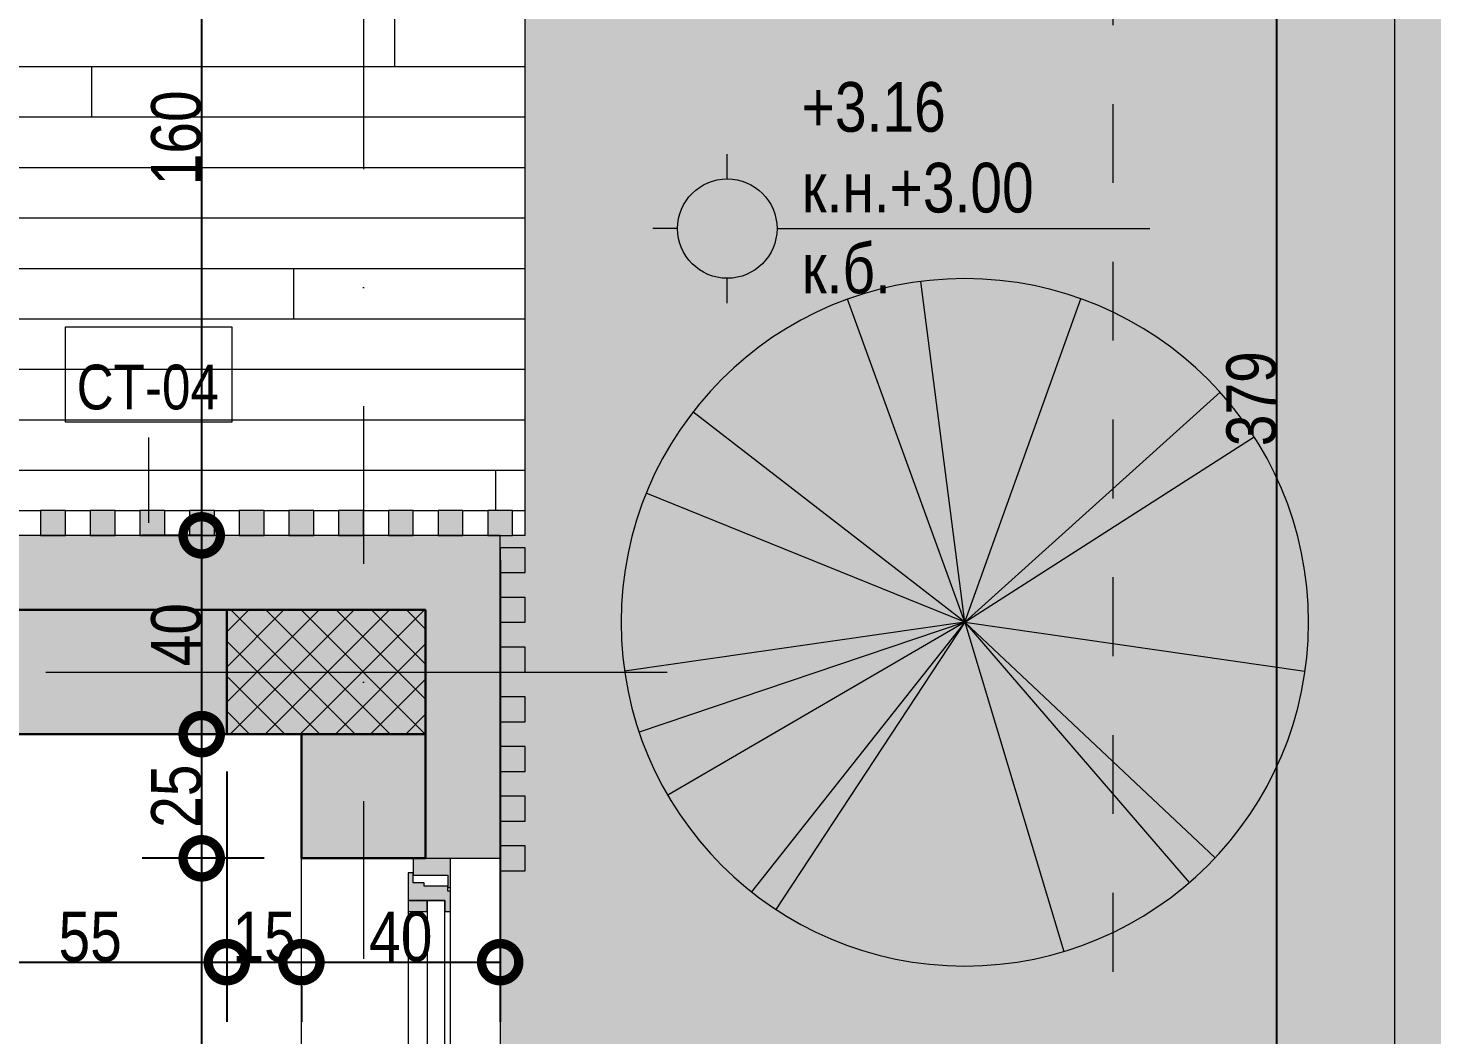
# Model space of a CAD drawing. Header units: centimetres. Extents: x 0 to 25250, y 0 to 2250.
# Drawn here: x 3934.1 to 4216.6, y 1166.9 to 1369.5 of the extents above; entities that cross this region are included whole.
import ezdxf

# ---------------------------------------------------------------- set-up
doc = ezdxf.new("R2010")
doc.units = ezdxf.units.CM
doc.linetypes.add('18-View-1$0$Dash', pattern=[31.75, 15.875, -15.875])
doc.linetypes.add('18-View-1$0$Dash dot', pattern=[79.375, 31.75, -23.8125, 0, -23.8125])
for name, color, linetype, lineweight in [('A-ANNO-DIMS', 7, 'Continuous', 9), ('A-ANNO-NOTE', 7, 'Continuous', 9), ('A-FLOR', 7, 'Continuous', 9), ('A-FLOR-PATT', 7, 'Continuous', 9), ('A-GLAZ', 7, 'Continuous', 5), ('A-GLAZ-CWMG', 7, 'Continuous', 9), ('A-WALL', 7, 'Continuous', 9), ('A-WALL-IDEN', 7, 'Continuous', 9), ('A-WALL-PATT', 7, 'Continuous', 9), ('G-ANNO-DIMS', 7, 'Continuous', 9), ('G-ANNO-SYMB', 7, 'Continuous', 9), ('L-PLNT', 7, 'Continuous', 15), ('S-COLS', 7, 'Continuous', 9), ('S-GRID', 7, 'Continuous', 9)]:
    doc.layers.add(name, color=color, linetype=linetype, lineweight=lineweight)
doc.styles.add('18-View-1$0$Arial Narrow_3', font='ARIALN.TTF', dxfattribs={"height": 10})
doc.styles.add('18-View-1$0$Arial Narrow_5', font='ARIALN.TTF', dxfattribs={"height": 9})
doc.dimstyles.new('18-View-1$0$TEC_DIM', dxfattribs={"dimscale": 30.48, "dimtxt": 10.23431, "dimasz": 0.492126, "dimexe": 0.393701, "dimexo": 0.246063, "dimgap": 0, "dimtad": 1, "dimdec": 0, "dimzin": 0, "dimdsep": 46, "dimtxsty": '18-View-1$0$Arial Narrow_3', "dimblk1": '18-View-1$0$_DotSmall', "dimblk2": '18-View-1$0$_DotSmall', "dimsah": 1, "dimcen": 0.09, "dimazin": 0, "dimtfac": 1, "dimtdec": 4, "dimtix": 1, "dimtmove": 0, "dimatfit": 3, "dimfxl": 1, "dimtvp": 1, "dimtolj": 1, "dimtzin": 0, "dimarcsym": 2})
doc.dimstyles.new('18-View-1$0$TEC_DIM_3', dxfattribs={"dimscale": 30.48, "dimtxt": 10.23431, "dimasz": 0.492126, "dimexe": 0.393701, "dimexo": 0.246063, "dimgap": 0, "dimtad": 1, "dimdec": 0, "dimzin": 0, "dimdsep": 46, "dimtxsty": '18-View-1$0$Arial Narrow_3', "dimblk1": '18-View-1$0$_DotSmall', "dimblk2": '18-View-1$0$_DotSmall', "dimsah": 1, "dimcen": 0.09, "dimazin": 0, "dimtfac": 1, "dimtdec": 4, "dimtix": 1, "dimtmove": 0, "dimatfit": 3, "dimfxl": 1, "dimtvp": 1, "dimtolj": 1, "dimtzin": 0, "dimarcsym": 2})

# ---------------------------------------------------------------- blocks, each defined once
blk = doc.blocks.new('Rectangular Mullion - TEC_LAMEL-2372253-НИВО 1')
at = {"layer": 'A-GLAZ-CWMG', "true_color": 0xbfb3a4}
blk.add_hatch(color=253, dxfattribs=at).paths.add_polyline_path([(2.5, -2.5), (-2.5, -2.5), (-2.5, 2.5), (2.5, 2.5)])
at = {"layer": 'A-GLAZ-CWMG', "lineweight": 15}
for p, q in [((-2.5, 2.5), (2.5, 2.5)), ((-2.5, -2.5), (-2.5, 2.5)), ((2.5, 2.5), (2.5, -2.5)), ((2.5, -2.5), (-2.5, -2.5))]:
    blk.add_line(p, q, dxfattribs=at)
blk = doc.blocks.new('Planting_RPC_Tree_Deciduous - Blue_Berry_Elder-4_5_Meters-1824323-НИВО 1')
at = {"layer": 'L-PLNT'}
for q in [(-9.81, 68.47), (-22.12, 65.53), (26, 64.09), (-34.79, 59.78), (42.33, 54.7), (-54.24, 42.91), (-57.78, 38.02), (65.02, 23.58), (68.6, 8.84), (-66.24, -19.9), (-52.38, -45.16), (-47.39, -50.38), (-9.83, -68.46), (37.34, -58.22), (46.31, -51.37), (65.1, -23.37)]:
    blk.add_line((0, 0), q, dxfattribs=at)
for start, end in [(360, 180), (180, 360)]:
    blk.add_arc((0, 0), 69.17, start, end, dxfattribs=at)
blk = doc.blocks.new('SINGLE - OK - 90x230-2496157-НИВО 1')
at = {"layer": 'A-GLAZ', "true_color": 0xc0c0c0}
h = blk.add_hatch(color=9, dxfattribs=at)
h.paths.add_polyline_path([(45, 10), (39.1, 10), (39.1, 9.45), (41.6, 9.45), (41.6, 2.5), (45, 2.5), (45, 8.3)])
h.paths.add_polyline_path([(-39.1, 10), (-45, 10), (-45, 2.5), (-41.6, 2.5), (-41.6, 9.45), (-39.1, 9.45)])
h = blk.add_hatch(color=9, dxfattribs=at)
h.paths.add_polyline_path([(42.1, 1.5), (42.1, 2.5), (40.1, 2.5), (40.1, 4.68), (39.38, 4.68), (39.38, 9.45), (38.4, 9.45), (38.4, 10), (34.3, 10), (34.3, 8.9), (36.5, 8.9), (36.5, 1.5), (40.45, 1.5)])
h.paths.add_polyline_path([(-34.3, 8.9), (-34.3, 10), (-38.4, 10), (-38.4, 9.45), (-39.38, 9.45), (-39.38, 4.68), (-40.1, 4.68), (-40.1, 2.5), (-42.1, 2.5), (-42.1, 1.5), (-36.5, 1.5), (-36.5, 8.9)])
h = blk.add_hatch(color=9, dxfattribs=at)
h.paths.add_polyline_path([(36.5, 1.5), (36.5, 5.3), (34.3, 5.3), (34.3, 1.5)])
h.paths.add_polyline_path([(-34.3, 5.3), (-36.5, 5.3), (-36.5, 1.5), (-34.3, 1.5)])
at = {"layer": 'A-GLAZ'}
for p, q in [((-39.1, 10), (-45, 10)), ((-41.6, 2.5), (-41.6, 9.45)), ((-41.6, 9.45), (-39.1, 9.45)), ((-38.4, 9.45), (-39.38, 9.45)), ((-39.38, 9.45), (-39.38, 4.68)), ((-38.4, 10), (-39.1, 10)), ((-39.1, 9.45), (-39.1, 10)), ((-34.3, 10), (-38.4, 10)), ((-38.4, 10), (-38.4, 9.45)), ((36.5, 8.9), (-36.5, 8.9)), ((-36.5, 8.9), (-36.5, 5.3)), ((-36.5, 1.5), (-36.5, 8.9)), ((-36.5, 8.9), (-34.3, 8.9)), ((34.3, 10), (-34.3, 10)), ((-34.3, 8.9), (-34.3, 10)), ((38.4, 10), (34.3, 10)), ((34.3, 10), (34.3, 8.9)), ((34.3, 8.9), (36.5, 8.9)), ((36.5, 5.3), (36.5, 8.9)), ((36.5, 8.9), (36.5, 1.5)), ((38.4, 9.45), (38.4, 10)), ((39.1, 10), (38.4, 10)), ((39.38, 9.45), (38.4, 9.45)), ((45, 10), (39.1, 10)), ((39.1, 10), (39.1, 9.45)), ((39.1, 9.45), (41.6, 9.45)), ((39.38, 4.68), (39.38, 9.45)), ((41.6, 9.45), (41.6, 2.5)), ((-39.38, 4.68), (-40.1, 4.68)), ((-40.1, 4.68), (-40.1, 2.5)), ((-36.5, 5.3), (36.5, 5.3)), ((-34.3, 5.3), (-36.5, 5.3)), ((-36.5, 5.3), (-36.5, 1.5)), ((-34.3, 1.5), (-34.3, 5.3)), ((34.3, 5.3), (34.3, 1.5)), ((36.5, 5.3), (34.3, 5.3)), ((36.5, 1.5), (36.5, 5.3)), ((40.1, 4.68), (39.38, 4.68)), ((40.1, 2.5), (40.1, 4.68)), ((-45, 2.5), (-41.6, 2.5)), ((-40.1, 2.5), (-42.1, 2.5)), ((-42.1, 2.5), (-42.1, 1.5)), ((-42.1, 1.5), (-36.5, 1.5)), ((-36.5, 1.5), (-34.3, 1.5)), ((-34.3, 1.5), (34.3, 1.5)), ((34.3, 1.5), (36.5, 1.5)), ((36.5, 1.5), (38.05, 1.5)), ((38.05, 1.5), (38.05, -2.85)), ((38.05, 1.5), (40.45, 1.5)), ((42.1, 2.5), (40.1, 2.5)), ((40.45, -2.85), (40.45, 1.5)), ((40.45, 1.5), (42.1, 1.5)), ((41.6, 2.5), (45, 2.5)), ((42.1, 1.5), (42.1, 2.5)), ((38.05, -2.85), (38.05, -4.1)), ((40.45, -4.1), (38.05, -4.1)), ((40.45, -4.1), (40.45, -2.85))]:
    blk.add_line(p, q, dxfattribs=at)
blk = doc.blocks.new('Rectangular Mullion - TEC_LAMEL-2378679-НИВО 1')
at = {"layer": 'A-GLAZ-CWMG', "true_color": 0xbfb3a4}
blk.add_hatch(color=253, dxfattribs=at).paths.add_polyline_path([(-2.5, -2.5), (-2.5, 2.5), (2.5, 2.5), (2.5, -2.5)])
at = {"layer": 'A-GLAZ-CWMG', "lineweight": 15}
for p, q in [((-2.5, 2.5), (2.5, 2.5)), ((-2.5, -2.5), (-2.5, 2.5)), ((2.5, 2.5), (2.5, -2.5)), ((2.5, -2.5), (-2.5, -2.5))]:
    blk.add_line(p, q, dxfattribs=at)
blk = doc.blocks.new('Rectangular Mullion - TEC_LAMEL-2378680-НИВО 1')
at = {"layer": 'A-GLAZ-CWMG', "true_color": 0xbfb3a4}
blk.add_hatch(color=253, dxfattribs=at).paths.add_polyline_path([(-2.5, -2.5), (-2.5, 2.5), (2.5, 2.5), (2.5, -2.5)])
at = {"layer": 'A-GLAZ-CWMG', "lineweight": 15}
for p, q in [((-2.5, 2.5), (2.5, 2.5)), ((-2.5, -2.5), (-2.5, 2.5)), ((2.5, 2.5), (2.5, -2.5)), ((2.5, -2.5), (-2.5, -2.5))]:
    blk.add_line(p, q, dxfattribs=at)
blk = doc.blocks.new('Rectangular Mullion - TEC_LAMEL-2378681-НИВО 1')
at = {"layer": 'A-GLAZ-CWMG', "true_color": 0xbfb3a4}
blk.add_hatch(color=253, dxfattribs=at).paths.add_polyline_path([(-2.5, -2.5), (-2.5, 2.5), (2.5, 2.5), (2.5, -2.5)])
at = {"layer": 'A-GLAZ-CWMG', "lineweight": 15}
for p, q in [((-2.5, 2.5), (2.5, 2.5)), ((-2.5, -2.5), (-2.5, 2.5)), ((2.5, 2.5), (2.5, -2.5)), ((2.5, -2.5), (-2.5, -2.5))]:
    blk.add_line(p, q, dxfattribs=at)
blk = doc.blocks.new('Rectangular Mullion - TEC_LAMEL-2378682-НИВО 1')
at = {"layer": 'A-GLAZ-CWMG', "true_color": 0xbfb3a4}
blk.add_hatch(color=253, dxfattribs=at).paths.add_polyline_path([(-2.5, -2.5), (-2.5, 2.5), (2.5, 2.5), (2.5, -2.5)])
at = {"layer": 'A-GLAZ-CWMG', "lineweight": 15}
for p, q in [((-2.5, 2.5), (2.5, 2.5)), ((-2.5, -2.5), (-2.5, 2.5)), ((2.5, 2.5), (2.5, -2.5)), ((2.5, -2.5), (-2.5, -2.5))]:
    blk.add_line(p, q, dxfattribs=at)
blk = doc.blocks.new('Rectangular Mullion - TEC_LAMEL-2378683-НИВО 1')
at = {"layer": 'A-GLAZ-CWMG', "true_color": 0xbfb3a4}
blk.add_hatch(color=253, dxfattribs=at).paths.add_polyline_path([(-2.5, -2.5), (-2.5, 2.5), (2.5, 2.5), (2.5, -2.5)])
at = {"layer": 'A-GLAZ-CWMG', "lineweight": 15}
for p, q in [((-2.5, 2.5), (2.5, 2.5)), ((-2.5, -2.5), (-2.5, 2.5)), ((2.5, 2.5), (2.5, -2.5)), ((2.5, -2.5), (-2.5, -2.5))]:
    blk.add_line(p, q, dxfattribs=at)
blk = doc.blocks.new('Rectangular Mullion - TEC_LAMEL-2378684-НИВО 1')
at = {"layer": 'A-GLAZ-CWMG', "true_color": 0xbfb3a4}
blk.add_hatch(color=253, dxfattribs=at).paths.add_polyline_path([(-2.5, -2.5), (-2.5, 2.5), (2.5, 2.5), (2.5, -2.5)])
at = {"layer": 'A-GLAZ-CWMG', "lineweight": 15}
for p, q in [((-2.5, 2.5), (2.5, 2.5)), ((-2.5, -2.5), (-2.5, 2.5)), ((2.5, 2.5), (2.5, -2.5)), ((2.5, -2.5), (-2.5, -2.5))]:
    blk.add_line(p, q, dxfattribs=at)
blk = doc.blocks.new('Rectangular Mullion - TEC_LAMEL-2378685-НИВО 1')
at = {"layer": 'A-GLAZ-CWMG', "true_color": 0xbfb3a4}
blk.add_hatch(color=253, dxfattribs=at).paths.add_polyline_path([(-2.5, -2.5), (-2.5, 2.5), (2.5, 2.5), (2.5, -2.5)])
at = {"layer": 'A-GLAZ-CWMG', "lineweight": 15}
for p, q in [((-2.5, 2.5), (2.5, 2.5)), ((-2.5, -2.5), (-2.5, 2.5)), ((2.5, 2.5), (2.5, -2.5)), ((2.5, -2.5), (-2.5, -2.5))]:
    blk.add_line(p, q, dxfattribs=at)
blk = doc.blocks.new('Rectangular Mullion - TEC_LAMEL-2378686-НИВО 1')
at = {"layer": 'A-GLAZ-CWMG', "true_color": 0xbfb3a4}
blk.add_hatch(color=253, dxfattribs=at).paths.add_polyline_path([(-2.5, -2.5), (-2.5, 2.5), (2.5, 2.5), (2.5, -2.5)])
at = {"layer": 'A-GLAZ-CWMG', "lineweight": 15}
for p, q in [((-2.5, 2.5), (2.5, 2.5)), ((-2.5, -2.5), (-2.5, 2.5)), ((2.5, 2.5), (2.5, -2.5)), ((2.5, -2.5), (-2.5, -2.5))]:
    blk.add_line(p, q, dxfattribs=at)
blk = doc.blocks.new('Rectangular Mullion - TEC_LAMEL-2378687-НИВО 1')
at = {"layer": 'A-GLAZ-CWMG', "true_color": 0xbfb3a4}
blk.add_hatch(color=253, dxfattribs=at).paths.add_polyline_path([(-2.5, -2.5), (-2.5, 2.5), (2.5, 2.5), (2.5, -2.5)])
at = {"layer": 'A-GLAZ-CWMG', "lineweight": 15}
for p, q in [((-2.5, 2.5), (2.5, 2.5)), ((-2.5, -2.5), (-2.5, 2.5)), ((2.5, 2.5), (2.5, -2.5)), ((2.5, -2.5), (-2.5, -2.5))]:
    blk.add_line(p, q, dxfattribs=at)
blk = doc.blocks.new('Rectangular Mullion - TEC_LAMEL-2378688-НИВО 1')
at = {"layer": 'A-GLAZ-CWMG', "true_color": 0xbfb3a4}
blk.add_hatch(color=253, dxfattribs=at).paths.add_polyline_path([(2.5, -2.5), (-2.5, -2.5), (-2.5, 2.5), (2.5, 2.5)])
at = {"layer": 'A-GLAZ-CWMG', "lineweight": 15}
for p, q in [((-2.5, 2.5), (2.5, 2.5)), ((-2.5, -2.5), (-2.5, 2.5)), ((2.5, 2.5), (2.5, -2.5)), ((2.5, -2.5), (-2.5, -2.5))]:
    blk.add_line(p, q, dxfattribs=at)
blk = doc.blocks.new('18-View-1$0$_DotSmall')
at = {"color": 0, "linetype": 'ByBlock', "const_width": 0.5}
blk.add_lwpolyline([(-0.0625, 0, 1), (0.0625, 0, 1)], format="xyb", close=True, dxfattribs=at)
blk = doc.blocks.new('*D2610')
at = {"layer": 'A-ANNO-DIMS', "color": 0, "lineweight": -2, "transparency": 16777216}
for p, q in [((3429.08, 1279.94), (3429.08, 1966.02)), ((5109.08, 1707.01), (5109.08, 1966.02)), ((3429.08, 1954.02), (5109.08, 1954.02))]:
    blk.add_line(p, q, dxfattribs=at)
at = {"layer": 'A-ANNO-DIMS', "color": 0, "lineweight": -2, "transparency": 16777216, "xscale": 15, "yscale": 15, "zscale": 15, "rotation": 180}
blk.add_blockref('18-View-1$0$_DotSmall', (3429.08, 1954.02), dxfattribs=at)
at = {"layer": 'A-ANNO-DIMS', "color": 0, "lineweight": -2, "transparency": 16777216, "xscale": 15, "yscale": 15, "zscale": 15}
blk.add_blockref('18-View-1$0$_DotSmall', (5109.08, 1954.02), dxfattribs=at)
at = {"layer": 'A-ANNO-DIMS', "color": 0, "transparency": 16777216, "insert": (4269.08, 1959.12), "char_height": 10, "width": 30.4105, "attachment_point": 5, "style": '18-View-1$0$Arial Narrow_3'}
blk.add_mtext('\\A1;1680', dxfattribs=at)
blk = doc.blocks.new('*D2621')
at = {"layer": 'A-ANNO-DIMS', "color": 0, "lineweight": -2, "transparency": 16777216}
for p, q in [((3919.08, 1274.94), (3919.08, 1876.14)), ((4034.08, 1524.94), (4034.08, 1876.14)), ((3919.08, 1864.14), (4034.08, 1864.14))]:
    blk.add_line(p, q, dxfattribs=at)
at = {"layer": 'A-ANNO-DIMS', "color": 0, "lineweight": -2, "transparency": 16777216, "xscale": 15, "yscale": 15, "zscale": 15, "rotation": 180}
blk.add_blockref('18-View-1$0$_DotSmall', (3919.08, 1864.14), dxfattribs=at)
at = {"layer": 'A-ANNO-DIMS', "color": 0, "lineweight": -2, "transparency": 16777216, "xscale": 15, "yscale": 15, "zscale": 15}
blk.add_blockref('18-View-1$0$_DotSmall', (4034.08, 1864.14), dxfattribs=at)
at = {"layer": 'A-ANNO-DIMS', "color": 0, "transparency": 16777216, "insert": (3976.58, 1869.24), "char_height": 10, "width": 22.8079, "attachment_point": 5, "style": '18-View-1$0$Arial Narrow_3'}
blk.add_mtext('\\A1;115', dxfattribs=at)
blk = doc.blocks.new('Spot Elevations - PLAN - PROJECT-149572-НИВО 1')
at = {"layer": 'A-ANNO-NOTE'}
h = blk.add_hatch(color=256, dxfattribs=at)
edge = h.paths.add_edge_path()
edge.add_line((0, 0), (0, 0.2))
edge.add_arc((0, 0), 0.2, 0, 90, ccw=False)
edge.add_line((0.2, 0), (0, 0))
h = blk.add_hatch(color=256, dxfattribs=at)
edge = h.paths.add_edge_path()
edge.add_line((0, 0), (0, -0.2))
edge.add_arc((0, 0), 0.2, 180, 270, ccw=False)
edge.add_line((-0.2, 0), (0, 0))
for p, q in [((0, 0.2), (0, 0.3)), ((-0.2, 0), (-0.3, 0)), ((0.2, 0), (1.7, 0)), ((0, -0.3), (0, -0.2))]:
    blk.add_line(p, q, dxfattribs=at)
blk.add_circle((0, 0), 0.2, dxfattribs=at)
blk = doc.blocks.new('*D2787')
at = {"layer": 'A-ANNO-DIMS', "color": 0, "lineweight": -2, "transparency": 16777216}
for p, q in [((4185.39, 1105.44), (4185.39, 1484.44)), ((4190.24, 1484.44), (4197.39, 1484.44)), ((4190.24, 1105.44), (4197.39, 1105.44))]:
    blk.add_line(p, q, dxfattribs=at)
at = {"layer": 'A-ANNO-DIMS', "color": 0, "lineweight": -2, "transparency": 16777216, "xscale": 15, "yscale": 15, "zscale": 15}
for p, rotation in [((4185.39, 1484.44), 90), ((4185.39, 1105.44), 270)]:
    blk.add_blockref('18-View-1$0$_DotSmall', p, dxfattribs=dict(at, rotation=rotation))
at = {"layer": 'A-ANNO-DIMS', "color": 0, "transparency": 16777216, "insert": (4180.29, 1294.94), "char_height": 10, "width": 22.8079, "attachment_point": 5, "rotation": 90, "style": '18-View-1$0$Arial Narrow_3'}
blk.add_mtext('\\A1;379', dxfattribs=at)
blk = doc.blocks.new('*D2799')
at = {"layer": 'A-ANNO-DIMS', "color": 0, "lineweight": -2, "transparency": 16777216}
for p, q in [((3981.58, 1202.44), (3957.02, 1202.44)), ((3969.02, 1112.44), (3969.02, 1202.44)), ((3981.58, 1112.44), (3957.02, 1112.44))]:
    blk.add_line(p, q, dxfattribs=at)
at = {"layer": 'A-ANNO-DIMS', "color": 0, "lineweight": -2, "transparency": 16777216, "xscale": 15, "yscale": 15, "zscale": 15}
for p, rotation in [((3969.02, 1202.44), 90), ((3969.02, 1112.44), 270)]:
    blk.add_blockref('18-View-1$0$_DotSmall', p, dxfattribs=dict(at, rotation=rotation))
at = {"layer": 'A-ANNO-DIMS', "color": 0, "transparency": 16777216, "insert": (3963.92, 1157.44), "char_height": 10, "width": 15.2053, "attachment_point": 5, "rotation": 90, "style": '18-View-1$0$Arial Narrow_3'}
blk.add_mtext('\\A1;90', dxfattribs=at)
blk = doc.blocks.new('*D2800')
at = {"layer": 'A-ANNO-DIMS', "color": 0, "lineweight": -2, "transparency": 16777216}
for p, q in [((3966.58, 1227.44), (3957.02, 1227.44)), ((3969.02, 1202.44), (3969.02, 1227.44)), ((3981.58, 1202.44), (3957.02, 1202.44))]:
    blk.add_line(p, q, dxfattribs=at)
at = {"layer": 'A-ANNO-DIMS', "color": 0, "lineweight": -2, "transparency": 16777216, "xscale": 15, "yscale": 15, "zscale": 15}
for p, rotation in [((3969.02, 1227.44), 90), ((3969.02, 1202.44), 270)]:
    blk.add_blockref('18-View-1$0$_DotSmall', p, dxfattribs=dict(at, rotation=rotation))
at = {"layer": 'A-ANNO-DIMS', "color": 0, "transparency": 16777216, "insert": (3963.92, 1214.94), "char_height": 10, "width": 15.2053, "attachment_point": 5, "rotation": 90, "style": '18-View-1$0$Arial Narrow_3'}
blk.add_mtext('\\A1;25', dxfattribs=at)
blk = doc.blocks.new('*D2801')
at = {"layer": 'A-ANNO-DIMS', "color": 0, "lineweight": -2, "transparency": 16777216}
for p, q in [((3969.08, 1267.44), (3957.02, 1267.44)), ((3969.02, 1227.44), (3969.02, 1267.44)), ((3966.58, 1227.44), (3957.02, 1227.44))]:
    blk.add_line(p, q, dxfattribs=at)
at = {"layer": 'A-ANNO-DIMS', "color": 0, "lineweight": -2, "transparency": 16777216, "xscale": 15, "yscale": 15, "zscale": 15}
for p, rotation in [((3969.02, 1267.44), 90), ((3969.02, 1227.44), 270)]:
    blk.add_blockref('18-View-1$0$_DotSmall', p, dxfattribs=dict(at, rotation=rotation))
at = {"layer": 'A-ANNO-DIMS', "color": 0, "transparency": 16777216, "insert": (3963.92, 1247.44), "char_height": 10, "width": 15.2053, "attachment_point": 5, "rotation": 90, "style": '18-View-1$0$Arial Narrow_3'}
blk.add_mtext('\\A1;40', dxfattribs=at)
blk = doc.blocks.new('*D2802')
at = {"layer": 'A-ANNO-DIMS', "color": 0, "lineweight": -2, "transparency": 16777216}
for p, q in [((4021.58, 1427.44), (3957.02, 1427.44)), ((3969.02, 1267.44), (3969.02, 1427.44)), ((3969.08, 1267.44), (3957.02, 1267.44))]:
    blk.add_line(p, q, dxfattribs=at)
at = {"layer": 'A-ANNO-DIMS', "color": 0, "lineweight": -2, "transparency": 16777216, "xscale": 15, "yscale": 15, "zscale": 15}
for p, rotation in [((3969.02, 1427.44), 90), ((3969.02, 1267.44), 270)]:
    blk.add_blockref('18-View-1$0$_DotSmall', p, dxfattribs=dict(at, rotation=rotation))
at = {"layer": 'A-ANNO-DIMS', "color": 0, "transparency": 16777216, "insert": (3963.92, 1347.44), "char_height": 10, "width": 22.8079, "attachment_point": 5, "rotation": 90, "style": '18-View-1$0$Arial Narrow_3'}
blk.add_mtext('\\A1;160', dxfattribs=at)
blk = doc.blocks.new('*D2879')
at = {"layer": 'A-ANNO-DIMS', "color": 0, "lineweight": -2, "transparency": 16777216}
for p, q in [((3919.08, 1219.94), (3919.08, 1169.54)), ((3974.08, 1219.94), (3974.08, 1169.54)), ((3919.08, 1181.54), (3974.08, 1181.54))]:
    blk.add_line(p, q, dxfattribs=at)
at = {"layer": 'A-ANNO-DIMS', "color": 0, "lineweight": -2, "transparency": 16777216, "xscale": 15, "yscale": 15, "zscale": 15, "rotation": 180}
blk.add_blockref('18-View-1$0$_DotSmall', (3919.08, 1181.54), dxfattribs=at)
at = {"layer": 'A-ANNO-DIMS', "color": 0, "lineweight": -2, "transparency": 16777216, "xscale": 15, "yscale": 15, "zscale": 15}
blk.add_blockref('18-View-1$0$_DotSmall', (3974.08, 1181.54), dxfattribs=at)
at = {"layer": 'A-ANNO-DIMS', "color": 0, "transparency": 16777216, "insert": (3946.58, 1186.63), "char_height": 10, "width": 15.2053, "attachment_point": 5, "style": '18-View-1$0$Arial Narrow_3'}
blk.add_mtext('\\A1;55', dxfattribs=at)
blk = doc.blocks.new('*D2880')
at = {"layer": 'A-ANNO-DIMS', "color": 0, "lineweight": -2, "transparency": 16777216}
for p, q in [((3974.08, 1219.94), (3974.08, 1169.54)), ((3974.08, 1181.54), (3989.08, 1181.54)), ((3989.08, 1176.69), (3989.08, 1169.54))]:
    blk.add_line(p, q, dxfattribs=at)
at = {"layer": 'A-ANNO-DIMS', "color": 0, "lineweight": -2, "transparency": 16777216, "xscale": 15, "yscale": 15, "zscale": 15, "rotation": 180}
blk.add_blockref('18-View-1$0$_DotSmall', (3974.08, 1181.54), dxfattribs=at)
at = {"layer": 'A-ANNO-DIMS', "color": 0, "lineweight": -2, "transparency": 16777216, "xscale": 15, "yscale": 15, "zscale": 15}
blk.add_blockref('18-View-1$0$_DotSmall', (3989.08, 1181.54), dxfattribs=at)
at = {"layer": 'A-ANNO-DIMS', "color": 0, "transparency": 16777216, "insert": (3981.58, 1186.65), "char_height": 10, "width": 15.2053, "attachment_point": 5, "style": '18-View-1$0$Arial Narrow_3'}
blk.add_mtext('\\A1;15', dxfattribs=at)
blk = doc.blocks.new('*D2881')
at = {"layer": 'A-ANNO-DIMS', "color": 0, "lineweight": -2, "transparency": 16777216}
for p, q in [((4029.08, 1262.44), (4029.08, 1169.54)), ((3989.08, 1181.54), (4029.08, 1181.54)), ((3989.08, 1176.69), (3989.08, 1169.54))]:
    blk.add_line(p, q, dxfattribs=at)
at = {"layer": 'A-ANNO-DIMS', "color": 0, "lineweight": -2, "transparency": 16777216, "xscale": 15, "yscale": 15, "zscale": 15, "rotation": 180}
blk.add_blockref('18-View-1$0$_DotSmall', (3989.08, 1181.54), dxfattribs=at)
at = {"layer": 'A-ANNO-DIMS', "color": 0, "lineweight": -2, "transparency": 16777216, "xscale": 15, "yscale": 15, "zscale": 15}
blk.add_blockref('18-View-1$0$_DotSmall', (4029.08, 1181.54), dxfattribs=at)
at = {"layer": 'A-ANNO-DIMS', "color": 0, "transparency": 16777216, "insert": (4009.08, 1186.65), "char_height": 10, "width": 15.2053, "attachment_point": 5, "style": '18-View-1$0$Arial Narrow_3'}
blk.add_mtext('\\A1;40', dxfattribs=at)

msp = doc.modelspace()

# ---------------------------------------------------------------- hatches: boundary and pattern name
at = {"layer": 'A-FLOR-PATT', "true_color": 0x787878}
h = msp.add_hatch(dxfattribs=at)
h.set_pattern_fill('FP1_5', color=8, style=0, pattern_type=2)
h.set_pattern_definition([(180, (3784.257, 1371.953), (-1e-15, -10.16), []), (270, (3784.257, 1371.953), (40.64, -40.64), [10.16, -142.24]), (270, (3723.297, 1351.633), (40.64, -40.64), [10.16, -142.24])])
h.paths.add_polyline_path([(4034.08, 1272.44), (4034.08, 1427.44), (4024.08, 1427.44), (4024.08, 1432.44), (4019.08, 1432.44), (4019.08, 1427.44), (4014.08, 1427.44), (4014.08, 1432.44), (4009.08, 1432.44), (4009.08, 1427.44), (4004.08, 1427.44), (4004.08, 1432.44), (3999.08, 1432.44), (3999.08, 1427.44), (3994.08, 1427.44), (3994.08, 1432.44), (3989.08, 1432.44), (3989.08, 1427.44), (3984.08, 1427.44), (3984.08, 1432.44), (3979.08, 1432.44), (3979.08, 1437.44), (3974.08, 1437.44), (3974.08, 1442.44), (3979.08, 1442.44), (3979.08, 1447.44), (3974.08, 1447.44), (3974.08, 1448.44), (3569.08, 1448.44), (3569.08, 1447.44), (3564.08, 1447.44), (3564.08, 1442.44), (3569.08, 1442.44), (3569.08, 1437.44), (3564.08, 1437.44), (3564.08, 1432.44), (3559.08, 1432.44), (3559.08, 1427.44), (3554.08, 1427.44), (3554.08, 1432.44), (3549.08, 1432.44), (3549.08, 1427.44), (3548.08, 1427.44), (3548.08, 1272.44), (4031.58, 1272.44)])
h.paths.add_polyline_path([(3974.08, 1427.44), (3974.08, 1432.44), (3979.08, 1432.44), (3979.08, 1427.44)])
h.paths.add_polyline_path([(3564.08, 1427.44), (3564.08, 1432.44), (3569.08, 1432.44), (3569.08, 1427.44)])
h = msp.add_hatch(dxfattribs=at)
h.set_pattern_fill('FP1_4', color=8, style=0, pattern_type=2)
h.set_pattern_definition([(228.013, (3323.2263, 1714.4286), (-203.199345, -228.601017), [3.417, -338.305]), (184.97, (3320.9403, 1711.8886), (304.80034274, 25.4016159), [5.864, -580.54]), (132.51, (3315.0983, 1711.3806), (253.9981005, -279.40183), [4.135, -409.347]), (267.274, (3305.1923, 1705.0306), (25.39708, 507.99997665), [5.34, -528.664]), (292.834, (3304.9383, 1699.6966), (-127.0020302, 304.7994773), [5.236, -518.398]), (357.274, (3306.9703, 1694.8706), (-507.99997665, 25.39708), [5.34, -528.664]), (37.694, (3312.3043, 1694.6166), (-330.20109707, -253.9986186), [7.062, -699.131]), (72.255, (3317.8923, 1698.9346), (177.80328533, 558.79922987), [6.667, -660.053]), (121.43, (3319.9243, 1705.2846), (-203.2022808, 330.1982399), [5.358, -530.455]), (175.236, (3317.1303, 1709.8566), (279.3996314, -25.4013734), [6.117, -299.739]), (222.397, (3311.0343, 1710.3646), (-304.80196177, -279.39750638), [7.911, -783.168]), (138.814, (3330.3383, 1704.7766), (-177.7993376, 152.4003995), [2.7, -267.306]), (171.469, (3328.3063, 1706.5546), (330.1993112, -50.8013301), [5.137, -508.546]), (225, (3323.226, 1707.317), (2e-15, -25.40069), [3.592, -32.329]), (203.199, (3321.4483, 1710.3646), (127.0000066, 50.8012656), [1.934, -191.506]), (291.801, (3319.6703, 1709.6026), (-25.39905, 76.200078), [2.736, -134.048]), (30.964, (3320.6863, 1707.0626), (76.199521, 50.800091), [4.443, -143.663]), (161.565, (3324.496, 1709.349), (50.799754, -25.399776), [3.213, -77.109]), (16.389, (3304.9383, 1709.6026), (254.000918, 76.1972412), [4.501, -445.588]), (70.346, (3309.2563, 1710.8726), (-101.6010877, -279.399109), [3.776, -373.822]), (293.199, (3324.4963, 1714.4286), (-50.8012656, 127.0000066), [3.869, -189.572]), (343.61, (3326.0203, 1710.8726), (-253.999588, 76.2016743), [4.501, -445.588]), (339.444, (3304.9383, 1693.8546), (-127.0001015, 50.800088), [4.34, -212.677]), (294.775, (3309.0023, 1692.3306), (-126.9992255, 279.4000877), [3.637, -360.036]), (66.801, (3324.7503, 1689.0286), (50.8012656, 127.0000066), [3.869, -189.572]), (17.354, (3326.2743, 1692.5846), (-330.1999462, -101.6000758), [4.258, -421.524]), (69.444, (3312.3043, 1689.0286), (-50.800088, -127.0001015), [2.17, -214.848]), (101.31, (3323.2263, 1689.0286), (-25.399709, 101.599699), [1.295, -128.22]), (165.964, (3322.972, 1690.2986), (76.19995, -25.39922), [5.236, -99.491]), (186.009, (3317.8923, 1691.5686), (253.9995741, 25.400428), [4.853, -480.414]), (303.69, (3320.686, 1704.7766), (-25.39994, 50.800583), [3.663, -87.918]), (353.157, (3322.7183, 1701.7286), (431.80002983, -50.8014965), [6.396, -633.16]), (60.945, (3329.0683, 1700.9666), (-101.600935, -177.7989057), [2.615, -258.894]), (90, (3330.338, 1703.253), (-25.4, 25.4), [1.524, -23.876]), (120.256, (3317.3843, 1692.3306), (101.598837, -177.8004483), [3.529, -349.339]), (48.013, (3315.6063, 1695.3786), (203.199345, 228.601017), [6.834, -334.888]), (0, (3320.178, 1700.459), (25.4, 25.4), [6.604, -18.796]), (325.305, (3326.7823, 1700.4586), (-254.0004367, 177.7987603), [4.016, -397.593]), (254.055, (3330.0843, 1698.1726), (-25.3993266, -101.6004276), [3.698, -181.217]), (207.646, (3329.0683, 1694.6166), (-482.6000254, -253.9997877), [6.021, -596.125]), (175.426, (3323.7343, 1691.8226), (-330.20005006, 25.40022415), [6.37, -630.658])])
h.paths.add_polyline_path([(4269.08, 501.44), (4629.08, 501.44), (4629.08, 747.44), (4269.08, 747.42), (4269.08, 507.44)])
h.paths.add_polyline_path([(4286.58, 507.44), (4286.58, 537.44), (4376.58, 537.44), (4376.58, 507.44), (4358.13, 507.44)])
h.paths.add_polyline_path([(4358.13, 547.44), (4286.58, 547.44), (4286.58, 577.44), (4376.58, 577.44), (4376.58, 547.44)])
h.paths.add_polyline_path([(4358.13, 587.44), (4286.58, 587.44), (4286.58, 617.44), (4376.58, 617.44), (4376.58, 587.44)])
h.paths.add_polyline_path([(4358.13, 627.44), (4286.58, 627.44), (4286.58, 657.44), (4376.58, 657.44), (4376.58, 627.44)])
h.paths.add_polyline_path([(4376.58, 667.44), (4286.58, 667.44), (4286.58, 697.44), (4376.58, 697.44)])
h.paths.add_polyline_path([(4358.13, 707.44), (4286.58, 707.44), (4286.58, 737.44), (4376.58, 737.44), (4376.58, 707.44)])
h.paths.add_polyline_path([(4209.08, 1105.44), (4209.08, 1448.44), (4034.08, 1448.44), (4034.08, 1267.44), (4029.08, 1267.44), (4029.08, 1264.94), (4034.08, 1264.94), (4034.08, 1259.94), (4029.08, 1259.94), (4029.08, 1254.94), (4034.08, 1254.94), (4034.08, 1249.94), (4029.08, 1249.94), (4029.08, 1244.94), (4034.08, 1244.94), (4034.08, 1239.94), (4029.08, 1239.94), (4029.08, 1234.94), (4034.08, 1234.94), (4034.08, 1229.94), (4029.08, 1229.94), (4029.08, 1224.94), (4034.08, 1224.94), (4034.08, 1219.94), (4029.08, 1219.94), (4029.08, 1214.94), (4034.08, 1214.94), (4034.08, 1209.94), (4029.08, 1209.94), (4029.08, 1204.94), (4034.08, 1204.94), (4034.08, 1199.94), (4029.08, 1199.94), (4029.08, 1114.94), (4034.08, 1114.94), (4034.08, 1109.94), (4029.08, 1109.94), (4029.08, 1105.44), (4200.86, 1105.44)])
at = {"layer": 'A-WALL-PATT', "true_color": 0xffff80}
msp.add_hatch(color=51, dxfattribs=at).paths.add_polyline_path([(4209.08, 1100.44), (4224.08, 1100.44), (4224.08, 1482.44), (4209.08, 1482.44), (4209.08, 1105.44)])
h = msp.add_hatch(color=51, dxfattribs=at)
h.paths.add_polyline_path([(4014.08, 1252.44), (4014.08, 1267.44), (3919.08, 1267.44), (3919.08, 1252.44), (3989.08, 1252.44)])
h.paths.add_polyline_path([(3571.8, 1252.44), (3589.08, 1252.44), (3589.08, 1267.44), (3530.08, 1267.44), (3530.08, 1252.44)])
at = {"layer": 'A-WALL-PATT', "lineweight": 5, "true_color": 0xffff80}
h = msp.add_hatch(color=51, dxfattribs=at)
h.paths.add_polyline_path([(4029.08, 1100.44), (4029.08, 1112.44), (4014.08, 1112.44), (4014.08, 1100.44), (4017.38, 1100.44)])
h.paths.add_polyline_path([(4014.08, 1202.44), (4029.08, 1202.44), (4029.08, 1267.44), (4014.08, 1267.44), (4014.08, 1223.32)])
at = {"layer": 'A-WALL-PATT', "lineweight": 5, "true_color": 0x808080}
h = msp.add_hatch(color=8, dxfattribs=at)
h.paths.add_polyline_path([(3938.75, 1227.44), (3989.08, 1227.44), (3989.08, 1252.44), (3919.08, 1252.44), (3919.08, 1227.44)])
h.paths.add_polyline_path([(3589.08, 1227.44), (3589.08, 1252.44), (3530.08, 1252.44), (3530.08, 1227.44), (3571.8, 1227.44)])
at = {"layer": 'A-WALL-PATT', "true_color": 0x808080}
msp.add_hatch(color=8, dxfattribs=at).paths.add_polyline_path([(3989.08, 1202.44), (4014.08, 1202.44), (4014.08, 1252.44), (3989.08, 1252.44), (3989.08, 1223.32)])
at = {"layer": 'S-COLS'}
h = msp.add_hatch(dxfattribs=at)
h.set_pattern_fill('FP1_11', color=256, style=0, pattern_type=2)
h.set_pattern_definition([(45, (3304.9383, 1689.0286), (-3.535534, 3.535534), []), (135, (3304.9383, 1689.0286), (-3.535534, -3.535534), [])])
h.paths.add_polyline_path([(3974.08, 1227.44), (4014.08, 1227.44), (4014.08, 1252.44), (3974.08, 1252.44)])

# ---------------------------------------------------------------- linework, layer by layer
at = {"layer": 'A-FLOR'}
for p, q in [((4034.08, 1267.44), (4034.08, 1427.44)), ((3931.58, 1272.44), (3936.58, 1272.44)), ((3941.58, 1272.44), (3946.58, 1272.44)), ((3951.58, 1272.44), (3956.58, 1272.44)), ((3961.58, 1272.44), (3966.58, 1272.44)), ((3971.58, 1272.44), (3976.58, 1272.44)), ((3981.58, 1272.44), (3986.58, 1272.44)), ((3991.58, 1272.44), (3996.58, 1272.44)), ((4001.58, 1272.44), (4006.58, 1272.44)), ((4011.58, 1272.44), (4016.58, 1272.44)), ((4021.58, 1272.44), (4026.58, 1272.44)), ((4031.58, 1272.44), (4034.08, 1272.44)), ((4034.08, 1267.44), (4031.58, 1267.44))]:
    msp.add_line(p, q, dxfattribs=at)
at = {"layer": 'A-WALL'}
for p, q in [((4209.08, 1618.89), (4209.08, 1100.44)), ((4029.08, 1267.44), (3919.08, 1267.44)), ((4029.08, 1202.44), (4029.08, 1267.44)), ((3989.08, 1112.44), (3989.08, 1202.44)), ((4014.08, 1202.44), (4029.08, 1202.44)), ((4029.08, 1199.94), (4029.08, 1114.94))]:
    msp.add_line(p, q, dxfattribs=at)
at = {"layer": 'A-WALL', "lineweight": 30}
for p, q in [((3919.08, 1252.44), (4014.08, 1252.44)), ((4014.08, 1202.44), (4014.08, 1252.44)), ((3919.08, 1227.44), (3989.08, 1227.44)), ((3989.08, 1227.44), (3989.08, 1202.44)), ((3989.08, 1202.44), (4014.08, 1202.44))]:
    msp.add_line(p, q, dxfattribs=at)
at = {"layer": 'A-WALL-IDEN'}
msp.add_line((3958.36, 1269.94), (3958.36, 1287.15), dxfattribs=at)
at = {"layer": 'A-WALL-IDEN', "flags": 128}
msp.add_lwpolyline([(3941.63, 1309.42), (3975.08, 1309.42), (3975.08, 1290.22), (3941.63, 1290.22)], close=True, dxfattribs=at)
at = {"layer": 'G-ANNO-SYMB', "linetype": '18-View-1$0$Dash', "lineweight": 18}
msp.add_line((4152.37, 1989.25), (4152.37, 243.16), dxfattribs=at)
at = {"layer": 'S-COLS', "lineweight": 30}
for p, q in [((4014.08, 1252.44), (3974.08, 1252.44)), ((3974.08, 1252.44), (3974.08, 1227.44)), ((4014.08, 1227.44), (4014.08, 1252.44)), ((3974.08, 1227.44), (4014.08, 1227.44))]:
    msp.add_line(p, q, dxfattribs=at)
at = {"layer": 'S-GRID', "color": 1, "linetype": '18-View-1$0$Dash dot', "lineweight": 18, "true_color": 0xff0000}
for p, q in [((4001.58, 1849.76), (4001.58, 378.11)), ((3386.99, 1239.94), (3937.68, 1239.94))]:
    msp.add_line(p, q, dxfattribs=at)
at = {"layer": 'S-GRID', "color": 1, "lineweight": 18, "true_color": 0xff0000}
msp.add_line((3937.68, 1239.94), (4062.68, 1239.94), dxfattribs=at)

# ---------------------------------------------------------------- block references
at = {"layer": 'A-GLAZ', "rotation": 270.0000000000001}
msp.add_blockref('SINGLE - OK - 90x230-2496157-НИВО 1', (4009.08, 1157.44), dxfattribs=at)
at = {"layer": 'A-GLAZ-CWMG', "extrusion": (0, 0, -1)}
for name, p in [('Rectangular Mullion - TEC_LAMEL-2378688-НИВО 1', (-3939.08, 1269.94)), ('Rectangular Mullion - TEC_LAMEL-2378687-НИВО 1', (-3949.08, 1269.94)), ('Rectangular Mullion - TEC_LAMEL-2378686-НИВО 1', (-3959.08, 1269.94)), ('Rectangular Mullion - TEC_LAMEL-2378685-НИВО 1', (-3969.08, 1269.94)), ('Rectangular Mullion - TEC_LAMEL-2378684-НИВО 1', (-3979.08, 1269.94)), ('Rectangular Mullion - TEC_LAMEL-2378683-НИВО 1', (-3989.08, 1269.94)), ('Rectangular Mullion - TEC_LAMEL-2378682-НИВО 1', (-3999.08, 1269.94)), ('Rectangular Mullion - TEC_LAMEL-2378681-НИВО 1', (-4009.08, 1269.94)), ('Rectangular Mullion - TEC_LAMEL-2378680-НИВО 1', (-4019.08, 1269.94)), ('Rectangular Mullion - TEC_LAMEL-2378679-НИВО 1', (-4029.08, 1269.94))]:
    msp.add_blockref(name, p, dxfattribs=at)
at = {"layer": 'A-GLAZ-CWMG', "extrusion": (0, 0, -1), "rotation": 270.0000000000001}
for p in [(-4031.58, 1262.44), (-4031.58, 1252.44), (-4031.58, 1242.44), (-4031.58, 1232.44), (-4031.58, 1222.44), (-4031.58, 1212.44), (-4031.58, 1202.44)]:
    msp.add_blockref('Rectangular Mullion - TEC_LAMEL-2372253-НИВО 1', p, dxfattribs=at)
at = {"layer": 'G-ANNO-DIMS', "xscale": 49.99999999999998, "yscale": 49.99999999999998, "zscale": 49.99999999999998}
msp.add_blockref('Spot Elevations - PLAN - PROJECT-149572-НИВО 1', (4074.79, 1329.18), dxfattribs=at)
at = {"layer": 'L-PLNT', "rotation": 89.9999999999999}
msp.add_blockref('Planting_RPC_Tree_Deciduous - Blue_Berry_Elder-4_5_Meters-1824323-НИВО 1', (4122.58, 1249.94), dxfattribs=at)

# ---------------------------------------------------------------- texts
at = {"layer": 'A-WALL-IDEN', "insert": (3958.18, 1297.23), "char_height": 9, "width": 28.45, "attachment_point": 5, "line_spacing_factor": 0.949189, "style": '18-View-1$0$Arial Narrow_5'}
msp.add_mtext('\\pt25.00002,50.00004,74.99997,99.99999,125.00001,150.00003,174.99996,199.99998,225,250.00002,275.00004,299.99997,324.99999,350.00001,375.00003,399.99996,424.99998,450,475.00002,500.00004,524.99997,549.99999,575.00001,600.00003,624.99996,649.99998,675,700.00002,725.00004,749.99997,774.99999,800.00001;{\\fArial Narrow|b0|i0|c204|p34;СТ}-04', dxfattribs=at)
at = {"layer": 'G-ANNO-DIMS', "insert": (4089.76, 1358.67), "char_height": 10, "width": 60.0512, "attachment_point": 1, "line_spacing_factor": 0.974696, "style": '18-View-1$0$Arial Narrow_3'}
msp.add_mtext('+3.16 к.н.+3.00 к.б.', dxfattribs=at)

# ---------------------------------------------------------------- dimensions: what is measured, and where the dimension line sits
at = {"layer": 'A-ANNO-DIMS'}
for base, p1, p2, dimstyle, override, picture, middle in [((5109.08, 1954.02), (3429.08, 1272.44), (5109.08, 1699.51), '18-View-1$0$TEC_DIM', {"dimpost": '<>', "dimfxl": 1733.431886}, '*D2610', (4269.08, 1959.12)), ((4029.08, 1181.54), (3989.08, 1184.19), (4029.08, 1269.94), '18-View-1$0$TEC_DIM_3', {"dimpost": '<>', "dimfxl": 94.618315}, '*D2881', (4009.08, 1186.65)), ((3974.08, 1181.54), (3919.08, 1227.44), (3974.08, 1227.44), '18-View-1$0$TEC_DIM_3', {"dimpost": '<>', "dimfxl": 55}, '*D2879', (3946.58, 1186.63)), ((3989.08, 1181.54), (3974.08, 1227.44), (3989.08, 1184.19), '18-View-1$0$TEC_DIM_3', {"dimpost": '<>', "dimfxl": 45.774907}, '*D2880', (3981.58, 1186.65))]:
    dim = msp.add_linear_dim(base=base, p1=p1, p2=p2, dimstyle=dimstyle, override=override, dxfattribs=at)
    dim.commit()
    dim.dimension.update_dxf_attribs({"geometry": picture, "text_midpoint": middle})
for base, p1, p2, angle, override, picture, middle in [((4034.08, 1864.14), (3919.08, 1267.44), (4034.08, 1517.44), 0, {"dimpost": '<>', "dimfxl": 275.181758}, '*D2621', (3976.58, 1869.24)), ((4185.39, 1484.44), (4182.74, 1105.44), (4182.74, 1484.44), 90, {"dimpost": '<>', "dimfxl": 379}, '*D2787', (4180.29, 1294.94)), ((3969.02, 1427.44), (3976.58, 1267.44), (4029.08, 1427.44), 90, {"dimpost": '<>', "dimfxl": 168.393141}, '*D2802', (3963.92, 1347.44)), ((3969.02, 1267.44), (3974.08, 1227.44), (3976.58, 1267.44), 90, {"dimpost": '<>', "dimfxl": 40.078049}, '*D2801', (3963.92, 1247.44)), ((3969.02, 1227.44), (3989.08, 1202.44), (3974.08, 1227.44), 90, {"dimpost": '<>', "dimfxl": 29.15476}, '*D2800', (3963.92, 1214.94)), ((3969.02, 1202.44), (3989.08, 1112.44), (3989.08, 1202.44), 90, {"dimpost": '<>', "dimfxl": 90}, '*D2799', (3963.92, 1157.44))]:
    dim = msp.add_linear_dim(base=base, p1=p1, p2=p2, angle=angle, dimstyle='18-View-1$0$TEC_DIM', override=override, dxfattribs=at)
    dim.commit()
    dim.dimension.update_dxf_attribs({"geometry": picture, "text_midpoint": middle})

doc.saveas('drawing.dxf')
